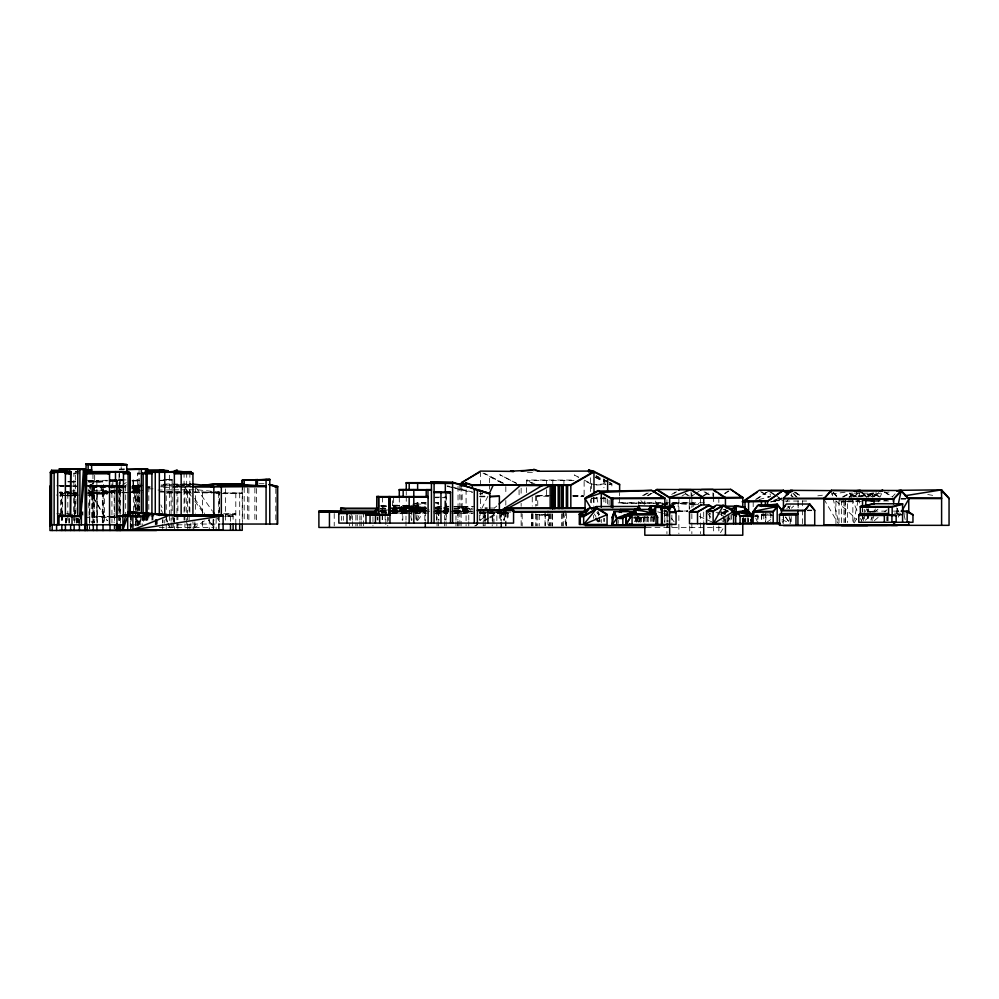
<?xml version="1.0" encoding="UTF-8"?>
<svg xmlns="http://www.w3.org/2000/svg" width="999" height="999" viewBox="0 0 999 999"><rect width="100%" height="100%" fill="white"/><g stroke="black" fill="none" stroke-linecap="round" stroke-linejoin="round"><path stroke-width="0.75" stroke-dasharray="5 3.75" d="M765.546 521.803L766.508 513.061M416.346 520.029L418.593 505.669L411.263 505.457M853.483 522.552L858.603 498.351M858.928 496.84L860.201 490.796L865.446 496.54M896.29 513.086L897.277 508.691M637.012 521.291L638.498 516.995M870.828 520.029L871.952 517.257M874.212 511.688L875.349 508.903M878.171 501.948L879.857 497.777M880.431 496.378L881.555 493.593M417.008 520.367L422.202 507.48L418.593 505.669L408.129 505.569M861.325 521.216L863.111 517.095M865.496 511.6L866.682 508.853M872.04 496.503L873.238 493.194L854.058 493.131M481.755 508.479L487.899 496.278M854.307 522.902L856.518 518.893M786.725 501.898L788.973 497.827M898.188 517.145L900.461 513.299M655.619 514.273L653.671 517.532L633.791 517.607M720.491 532.642L722.964 528.783M727.097 522.352L731.218 515.934M634.415 521.628L636.663 518.431L640.446 518.394M417.644 520.591L424.837 510.589M638.261 522.177L642.794 516.508M192.682 528.071L197.265 522.477M892.294 496.915L895.116 493.856M853.895 497.027L858.104 492.495M854.944 496.453L859.152 491.92M448.688 510.739L435.089 510.739L438.049 510.814L438.049 512.537L435.601 513.811M791.408 508.129L793.643 506.056M865.284 520.267L868.743 517.232M874.5 512.175L877.959 509.14M480.394 520.304L486.251 515.209M494.443 508.054L496.778 506.018M874.325 520.666L878.92 516.72M884.677 511.788L886.975 509.815M868.393 496.803L873.238 493.194L880.843 497.177M193.307 528.596L204.345 520.904M766.633 522.39L771.665 518.931M786.737 508.528L790.496 505.931M755.581 499.5L766.333 492.157M756.78 499.238L768.731 491.083L770.616 495.342M781.93 497.839L777.135 501.123L772.102 501.61M770.803 501.598L777.135 501.673L781.93 498.401M849.063 496.828L853.883 493.568M849.063 497.39L858.715 490.871M872.414 497.19L878.833 492.857M873.7 496.878L878.833 493.419M692.12 495.929L694.517 494.318M695.716 493.506L699.312 491.096M724.737 493.306L728.283 490.921M724.737 493.856L729.457 490.696M424.837 520.367L424.837 510.027L415.347 507.455L418.593 505.669L417.969 507.167L411.064 509.403M671.703 494.418L675.287 492.07M674.088 493.406L676.485 491.845M702.834 496.028L709.14 491.883M704.095 495.754L710.401 491.62M107.405 480.332L96.878 480.394L89.598 485.089L89.598 528.958M89.598 485.651L96.878 480.956L107.405 480.894M117.845 487.974L121.478 485.639M122.69 484.865L126.311 482.517M647.252 495.754L650.911 493.394M648.463 495.516L652.135 493.169M681.917 496.103L684.527 494.418M111.276 492.844L116.271 489.647M111.276 493.406L116.271 490.209M118.456 488.698L125.537 484.64M120.617 522.864L120.617 488.636L119.905 488.573L118.869 489.235L118.869 513.923M118.869 489.797L120.617 489.198M124.301 486.301L126.748 484.74M121.841 488.424L125.524 486.076M436.463 520.279L436.463 514.073L438.911 512.874L437.599 512.974L438.049 510.814L434.602 510.814M438.049 511.376L438.911 512.325M727.147 510.714L724.675 512.237L719.105 512.112M474.875 525.874L477.547 524.288M484.228 520.342L488.236 517.969M489.572 517.17L498.938 511.638M642.632 495.604L649.088 491.895M643.93 495.429L650.386 491.708M774.612 500.374L781.081 496.84M870.741 496.703L878.708 492.407M474.937 525.986L477.672 524.525M484.515 520.854L488.611 518.656M489.985 517.919L500.924 512.062M842.781 496.69L849.625 493.119L852.584 493.131M842.781 497.24L849.625 493.681L855.956 496.99M866.383 496.765L873.238 493.194M866.383 497.315L873.238 493.756L879.57 497.065M435.751 513.661L438.049 512.537M436.463 514.622L438.911 513.436M192.645 484.016L184.902 486.838L166.783 486.838M410.814 509.278L414.597 507.692M772.314 515.097L761.688 515.097L766.957 513.249M101.96 490.596L121.728 490.259L103.122 492.27L94.218 492.27L103.009 490.172L103.009 485.889L101.96 485.664L101.96 490.596L107.405 491.545M191.358 484.49L184.902 486.838L184.902 513.586M503.646 511.975L501.623 512.699L501.486 514.385L504.208 513.848L504.308 512.562L505.781 511.888L501.623 512.699L501.623 510.489M727.572 511.238L724.675 512.237L725.124 514.61L723.488 512.799M436.039 513.773L438.911 512.874M860.688 496.928L876.822 492.032M413.012 504.083L417.994 502.672L425.374 502.659M413.012 504.632L417.994 503.221L425.374 503.221M437.774 503.459L438.648 503.221L435.701 503.221M176.935 513.324L176.935 492.694L177.884 492.432L177.884 513.199M176.935 492.694L189.136 492.257L189.136 513.811M189.136 492.819L174.6 492.982M858.865 496.803L876.735 491.895M422.202 507.48L415.859 507.842L425.736 510.889L422.202 507.48L416.333 507.167L425.736 510.889L415.596 510.964M759.053 499.55L770.766 496.391M224.75 516.321L233.104 515.734L225.487 515.721M233.104 516.283L224.75 516.883M770.803 502.16L773.313 501.073L777.135 501.673M841.495 522.639L841.495 501.386L859.714 500.986M843.98 501.448L841.495 501.948L862.774 501.56M841.495 501.386L847.489 500.936L847.489 522.589M225.487 514.285L235.801 513.773L222.078 513.761M235.801 514.335L225.487 514.847M501.486 514.947L504.208 514.41L504.308 513.124L505.781 512.45L503.646 512.537M130.569 492.657L142.545 490.434M409.915 508.079L412.2 507.667M163.774 487.4L191.533 487M763.323 514.685L771.902 513.349M378.409 506.068L386.8 505.244M381.118 506.218L386.8 505.806M394.717 506.006L400.149 505.207L400.149 511.563L394.717 511.575L394.717 506.006L391.758 506.018M102.335 522.752L102.335 491.97L110.215 491.108M131.806 491.396L140.072 491.046M131.806 491.945L135.489 491.458M817.819 495.816L822.364 495.217M831.443 494.018L846.578 492.032M849.612 497.09L889.085 492.057M173.714 486.338L179.545 485.626M180.994 485.452L191.196 484.19L180.931 485.189M584.128 480.119L593.431 484.59L605.819 483.891M596.203 485.039L605.819 484.453M609.053 484.153L611.863 483.816L611.863 488.836M609.053 484.715L611.863 484.365L609.24 482.967M426.111 507.792L392.582 507.942M398.114 508.329L391.321 508.404M441.658 508.366L436.176 508.528M133.004 485.876L140.522 485.064M411.276 510.002L426.223 508.404M435.202 507.442L439.685 506.968M71.516 492.257L59.59 492.282L68.581 491.358M70.08 491.208L76.074 490.596M111.638 490.971L117.37 490.409M176.536 485.626L179.47 485.327M89.785 492.644L116.396 492.207M137.562 515.671L135.152 515.834L135.152 486.85L133.167 486.85L133.167 479.782L139.198 480.107M135.614 515.996L140.16 515.684L140.16 524.8M132.58 516.758L140.16 516.233L137.562 516.233M147.165 486.838L150.2 486.65M160.814 485.989L191.134 484.115L163.699 483.991M160.002 480.332L172.14 479.907L166.396 480.207M133.092 516.508L144.63 515.721M151.498 515.746L136.114 516.483L136.114 524.8M134.428 516.982L152.947 516.221M142.532 485.526L138.923 485.739L138.923 510.689M99.263 485.889L86.226 485.839L111.963 486.163M163.524 479.795L172.14 479.345L172.14 521.403M160.652 480.507L164.96 480.282M216.533 492.332L219.53 492.182L219.53 493.106L216.333 492.769M213.536 493.031L219.53 492.744L166.346 492.07M107.168 492.057L90.41 489.935L90.41 485.352L107.368 485.302M101.96 485.664L107.405 485.414M90.41 485.914L107.368 485.851L88.486 486.65M88.486 486.101L103.009 485.889M135.439 510.664L135.489 486.088L142.545 485.776M139.723 486.451L135.489 486.638L140.072 486.675M139.648 486.913L131.756 486.825L134.728 486.713L134.728 510.626M131.693 487.4L139.897 487.475M134.728 488.661L131.756 488.786L138.411 488.623L138.411 510.614M135.439 488.748L138.411 488.623M135.439 489.298L138.411 489.173L134.728 489.223M131.756 486.825L134.728 486.713M107.368 485.939L88.074 486.151M161.126 485.002L171.628 484.677M173.139 484.627L179.133 484.44M180.644 484.39L191.146 484.065M118.806 490.259L122.415 490.147M446.029 509.915L446.029 497.14L444.892 497.177L444.892 513.011M444.892 497.727L446.029 497.689L435.252 497.702M442.507 511.251L436.438 511.238L439.473 511.063M433.404 511.8L439.473 511.613M675.336 511.126L687.749 510.976M677.709 511.613L687.749 511.525M166.009 479.508L172.14 479.345M166.396 489.985L172.153 489.847M672.09 503.508L698.613 503.883M505.881 525.911L505.881 512.062L496.865 512.25L496.865 525.936M133.004 486.813L140.522 486.675M133.004 487.375L140.522 487.225M60.39 513.861L60.39 493.618L63.499 493.556M72.84 493.394L75.949 493.331L75.949 513.723M75.874 493.793L72.89 493.843L75.949 493.893M60.39 494.18L63.499 494.118M171.816 492.47L166.234 492.557L166.234 513.261M166.234 493.119L171.816 493.031M59.59 492.282L61.638 492.257L61.638 513.811M61.638 492.807L59.59 492.844L71.516 492.819M409.727 505.482L402.822 505.394L402.822 520.079M526.535 492.619L526.535 480.019L574 480.069M125.724 487.05L109.965 486.913L114.473 486.988M133.054 490.309L142.395 490.197M426.348 502.809L417.132 502.909L417.132 512.962L388.399 512.962L411.75 512.949M435.576 502.697L438.648 502.659L438.648 507.08L435.701 507.08M755.232 516.083L758.054 516.058L758.054 522.09M755.232 516.633L758.054 516.608L755.019 514.71M142.145 484.153L138.312 484.178L138.312 486.9M148.814 488.848L152.997 488.811M160.352 491.558L164.847 491.52M166.346 491.508L219.53 492.182L197.502 489.785L181.106 489.822M160.352 492.107L164.847 492.082M380.382 509.865L385.127 509.827L385.127 513.286M380.382 510.427L385.127 510.389M96.878 487.325L94.143 487.337L122.877 487.412M79.408 495.067L74.151 495.104L74.151 513.848M74.151 495.666L76.773 495.641M724.387 509.502L728.308 510.951M479.745 520.379L479.745 513.024L508.154 513.011L508.154 520.379M723.089 509.315L728.308 511.513M135.365 516.833L137.125 516.82M144.206 516.745L133.092 517.057M717.382 513.786L721.166 514.31M574 480.619L526.535 480.581L532.255 483.304L526.535 480.019M111.913 486.825L117.308 486.825M402.247 512.937L401.623 510.152L414.647 510.177M485.576 520.354L485.676 512.949L484.353 512.949L484.303 520.379M485.676 513.498L479.77 513.523M119.38 469.642L124.863 469.055M120.891 486.451L88.461 486.451M191.533 486.438L187.063 486.451L191.246 493.331M88.486 490.984L94.268 491.683L89.785 492.082L89.785 522.777M114.91 491.645L104.483 491.683L104.483 522.689M67.857 493.431L76.636 493.444L67.757 493.369L76.611 493.494L72.665 493.518M392.732 505.232L400.149 505.207M667.657 504.233L655.968 504.27L668.031 504.295M669.193 504.233L675.336 504.77M392.732 505.781L400.149 505.756L388.786 506.593M381.381 506.056L390.272 506.031M381.381 506.618L387.312 506.593M411.326 508.079L414.16 508.066M489.335 508.054L496.79 508.029M661.363 511.013L666.008 510.988M56.831 513.798L76.024 513.836M59.366 514.348L66.384 514.323M67.882 514.323L73.876 514.298L73.876 473.214L79.346 473.264M633.791 517.045L653.995 517.02L653.995 521.753M173.651 489.847L179.608 489.822M73.014 492.257L75.999 492.257M73.014 492.819L75.999 492.807M479.92 496.278L487.574 496.253M479.92 496.828L487.574 496.815M592.782 497.952L598.913 497.939M600.449 497.927L605.044 497.927M591.246 498.513L598.913 498.489M600.449 498.489L606.568 498.476M784.827 501.073L806.668 501.023M874.862 500.986L894.33 500.936M415.596 506.993L425.736 506.98L425.736 512.974L424.837 512.974M409.54 507.567L411.65 507.554M415.596 507.554L425.736 507.542M381.218 510.764L387.412 510.764M391.321 510.764L398.114 510.764L398.114 507.767M409.39 510.751L405.994 510.751L405.994 520.117M434.877 510.764L446.103 510.764L446.103 520.117M468.768 520.104L468.768 510.739L454.158 510.751L462.137 511.301L462.137 488.723M381.218 511.326L387.412 511.313M378.409 511.575L383.841 511.563L383.841 505.257M438.449 511.326L448.701 511.488M454.158 511.313L457.829 511.313M461.126 511.301L468.768 511.301M473.126 511.538L467.882 511.55L467.882 508.304L470.142 508.666L470.142 511.55M483.204 525.911L483.204 512.087L506.618 511.988M479.557 512.087L512.175 512.112M723.776 511.738L728.446 511.738M408.291 512.937L401.024 512.949L401.024 506.63L409.802 506.63M715.983 512.312L720.654 512.3M722.215 512.3L726.885 512.3M479.77 512.962L485.576 512.949M664.847 515.109L667.956 515.097M664.847 515.671L667.956 515.659M118.631 479.695L125.849 479.682M118.631 480.257L125.849 480.244M67.932 481.381L76.536 481.381M89.086 481.418L103.434 481.418L103.434 486.088L98.988 485.901L108.679 485.889M67.932 481.93L76.536 481.93M89.086 481.98L103.434 481.98L88.324 481.955M66.034 486.063L69.193 486.051L65.06 485.864M107.517 485.926L88.461 485.889L114.598 485.889M116.146 485.889L120.817 485.889M87 485.889L125.936 486.151M132.155 486.138L136.813 486.138L136.813 525.936M109.915 485.889L100.562 485.889L122.377 485.876L119.256 485.876M117.707 485.876L111.476 485.889L117.395 485.964M67.095 486.613L69.193 486.613L64.798 486.55M88.024 486.75L125.936 486.713M132.155 486.7L136.813 486.7L132.642 486.638M142.145 486.9L132.38 486.9M160.752 486.838L165.285 486.838M133.429 487.412L140.509 487.425M147.165 487.4L150.187 487.4M85.639 492.257L108.491 492.295M119.193 492.22L123.814 492.22M133.042 492.22L142.27 492.22M107.08 492.844L88.524 492.832M216.146 492.607L219.38 492.744L219.38 512.787M223.601 492.907L242.257 493.056L223.751 493.056M122.265 492.769L126.885 492.782M133.042 492.782L139.198 492.782M219.38 493.306L216.146 493.169M222.078 493.469L242.257 493.618L223.751 493.618M71.354 494.08L76.611 494.08M479.807 496.278L488.274 496.278M435.252 497.152L446.029 497.14M435.701 502.659L438.648 502.659L437.774 502.909L437.774 512.986L433.628 512.986M704.495 502.772L617.569 502.822L662.936 503.359M672.04 503.346L698.313 503.334M667.707 503.658L659.365 504.22M415.959 504.083L426.261 504.083M402.822 505.394L407.167 505.394M406.968 513.873L402.822 505.956L407.167 505.956M446.029 506.306L444.892 506.306L448.938 506.331M464.947 506.456L465.01 509.902M411.276 506.63L417.132 506.63L424.837 510.027M441.446 506.643L437.774 506.643L438.648 507.08M463.111 507.005L453.871 506.93M406.88 507.192L401.024 507.192L407.08 510.264M408.341 507.192L417.132 507.192M425.374 507.08L417.994 507.08L417.994 502.672M391.321 507.854L406.88 507.854M416.208 507.867L425.549 507.867M392.882 508.404L406.88 508.416M416.208 508.416L425.549 508.429M390.085 510.002L381.693 509.965L381.793 513.386M391.62 510.002L429.245 509.965M435.252 509.915L448.938 509.902M453.821 509.952L472.452 509.89M807.367 510.127L811.775 510.127M416.009 510.327L425.262 510.327M436.063 510.339L442.232 510.339M443.768 510.339L448.401 510.339M807.367 510.689L811.775 510.689M380.169 510.801L387.887 510.789M389.273 510.751L426.486 510.789M453.933 510.739L468.768 510.739M410.726 510.801L425.649 510.814M442.619 510.814L448.126 510.814M667.407 510.889L664.323 510.889L667.132 510.901M677.996 510.901L687.849 510.876M436.488 511.238L448.539 511.013M454.97 511.213L471.928 511.201M871.041 513.024L867.819 511.138L886.038 511.126M893.518 511.126L902.584 511.126M380.169 511.351L390.971 511.351M392.307 511.313L429.57 511.338M435.089 511.301L448.688 511.301L440.809 511.426M453.933 511.301L471.291 511.288M677.996 511.451L687.3 511.451M380.756 511.563L426.585 511.538M435.552 511.55L448.539 511.575M451.486 511.575L471.828 511.588L454.757 511.463M436.488 511.788L448.813 511.775M454.97 511.775L471.928 511.763M489.735 512.05L492.794 512.05L492.794 525.911M381.543 512.075L385.826 512.075M392.407 512.075L409.503 512.075M411.051 512.075L426.585 512.075M435.901 512.075L442.12 512.075M443.668 512.075L448.339 512.075M454.545 512.062L471.64 512.062M479.408 512.062L484.065 512.062L484.065 525.911M505.881 512.062L492.232 512.062L492.232 525.911M415.272 512.937L428.721 513.024M435.452 512.974L447.702 512.962M451.436 513.011L474.887 512.974M489.522 513.511L500.337 513.561M391.383 513.486L402.247 513.498M415.272 513.498L426.086 513.498M435.452 513.536L447.702 513.511M453.883 513.523L472.415 513.523M479.745 513.586L508.154 513.573L499.225 513.548M897.414 514.535L905.194 514.535M129.146 515.234L133.816 515.234M130.132 515.459L137.862 515.447M132.392 515.734L137.063 515.734M897.414 515.097L905.194 515.097M129.146 515.796L133.816 515.796M135.377 515.784L154.046 515.771M761.688 515.646L772.314 515.646M192.757 524.038L222.565 524.038M131.743 524.8L130.257 524.8L130.257 513.973M132.555 524.8L139.198 524.8M177.073 524.8L192.932 524.8L192.932 521.703M129.858 525.936L134.028 525.936M159.241 527.447L213.848 527.447L213.848 519.655M646.216 527.447L721.428 527.447M137.462 510.864L137.462 473.176L140.472 473.251M140.16 473.738L137.462 473.726L139.061 473.801M72.552 481.393L75.599 481.393M88.324 481.393L103.434 481.418M72.552 481.955L75.599 481.955M176.798 486.338L190.697 486.351M176.798 486.9L190.697 486.913M118.794 486.825L124.738 486.838M122.877 486.85L94.143 486.788L94.143 522.802M157.954 490.047L162.275 490.047M133.054 490.159L139.286 490.172M133.054 490.709L139.286 490.721M64.535 492.257L76.149 492.27M175.699 492.432L177.884 492.432M64.535 492.819L76.149 492.832M70.13 493.431L76.249 493.444M537.749 505.606L537.749 495.679L548.613 495.704M573.226 495.754L583.853 495.766M548.613 496.266L536.201 496.228M573.001 496.303L583.728 496.316L573.301 496.316M902.01 498.526L905.057 498.526M773.963 500.124L781.48 500.137M773.963 500.686L781.48 500.699M672.09 502.959L698.176 504.295M695.192 504.857L678.184 503.671M435.439 507.804L441.658 507.817L435.664 508.154M426.298 508.141L395.104 508.116L395.104 510.764M380.756 508.216L387.799 508.254M389.36 508.254L426.585 508.279M435.439 508.366L448.301 508.291M454.021 508.291L471.578 508.304M380.194 508.591L386.401 508.603M392.595 508.603L409.665 508.616M411.213 508.616L425.174 508.628M436.026 508.641L442.232 508.641M443.781 508.641L448.439 508.653M454.632 508.653L470.142 508.666M380.756 508.778L390.909 508.803M392.457 508.803L426.585 508.828M435.552 508.828L448.301 508.841M454.021 508.841L473.126 508.866M392.869 509.815L406.905 509.827M416.246 509.827L425.599 509.84M392.869 510.377L406.905 510.377M416.246 510.389L425.599 510.389M407.167 510.452L401.623 510.152M411.75 510.726L401.623 510.714L402.822 511.001M444.018 511.251L448.576 511.251M454.645 511.251L471.328 511.276M664.323 511.451L667.132 511.451L667.132 521.628M380.469 511.313L386.65 511.326M392.832 511.326L406.755 511.351M416.034 511.363L425.299 511.376L425.299 521.241M380.182 511.538L386.413 511.538M392.644 511.55L406.668 511.563M416.009 511.575L425.349 511.588M380.469 511.863L386.65 511.875M392.832 511.888L406.755 511.913M416.034 511.925L425.299 511.938M442.669 512.999L448.489 512.999M391.521 513.523L411.8 513.536M85.365 517.445L89.598 517.457M115.11 517.432L92.432 517.12M527.422 472.29L532.455 472.302L533.866 473.151L533.866 469.83M73.876 513.736L75.337 513.773L75.337 471.665L79.346 471.678M75.337 472.215L79.346 472.227M259.003 483.716L264.985 483.728M132.068 486.85L139.385 486.875M133.167 486.85L140.509 486.863M113.436 487.037L94.143 486.788L107.979 486.988M479.807 493.394L482.629 493.406M479.807 493.956L482.629 493.968M537.749 495.679L551.236 495.716M572.552 495.804L582.679 495.829M901.011 498.626L905.668 498.638M901.011 499.175L905.668 499.188M835.926 523.801L835.926 500.811L859.527 500.886L859.527 503.933M875.361 501.011L887.174 500.487M436.151 511.413L439.26 511.413M436.151 511.963L439.26 511.975M440.809 511.975L448.551 512M454.757 512.012L471.815 512.062M499.225 512.999L508.154 513.011M635.102 517.819L643.893 517.844L643.893 522.252M126.748 516.858L131.056 516.87M635.102 518.369L643.893 518.406M132.068 480.357L139.385 480.382M132.068 480.906L139.385 480.944M72.103 486.063L76.461 486.088L67.932 485.901M132.517 487.062L139.685 487.1L139.685 510.614M132.517 487.624L139.685 487.649M217.557 491.97L219.118 491.983L219.118 513.686M89.123 493.556L107.043 493.631M662.849 503.034L621.453 503.371M672.052 503.084L693.094 503.459M548.451 514.747L535.801 514.61L548.451 514.747L548.451 525.936M545.017 515.284L548.451 515.297L539.235 515.184M119.38 469.08L125.375 469.118M79.196 473.801L73.876 473.763L75.337 473.788M130.057 515.496L137.662 515.534M59.453 485.814L63.674 485.839L59.453 486.376M135.489 486.088L140.072 486.126M85.415 493.456L106.955 493.618M60.19 493.356L66.284 493.481M88.536 494.068L107.23 494.168M60.19 493.906L62.562 493.931M67.757 495.454L67.757 493.369M453.871 506.381L473.888 506.518M446.029 506.868L448.938 506.893M454.757 506.93L472.452 507.067M444.892 506.868L447.889 506.893M454.62 511.063L471.328 511.201M118.893 485.976L126.349 486.038M132.33 486.101L136.813 486.138L132.48 486.063M103.034 493.568L110.027 493.643M68.019 495.092L70.642 495.117M71.354 495.442L76.611 495.479L72.14 495.217M65.397 495.629L69.331 495.666M86.114 480.307L94.668 480.457L94.668 473.464M89.198 480.394L94.668 480.457M88.849 480.894L92.957 480.931M415.896 510.414L426.548 510.539M435.676 510.639L447.839 510.789M132.642 486.076L136.813 486.138M60.39 485.926L63.324 485.976M64.798 485.989L76.261 486.201L72.028 486.113M60.39 486.488L63.324 486.525M66.034 486.613L76.261 486.763M426.261 510.589L411.288 510.377L426.148 510.614M435.252 510.726L439.747 510.789M483.204 512.087L493.956 512.237L493.956 525.936M73.876 473.214L75.337 473.239M416.034 510.464L425.312 510.639M56.781 485.814L62.987 485.939M64.535 485.964L69.193 486.051M212.15 492.445L202.397 492.245L202.397 513.811M202.397 492.807L212.15 493.007M454.582 511.138L462.137 511.301M60.39 493.618L63.112 493.681M416.009 510.526L425.262 510.776M66.284 495.516L56.581 495.067M132.043 491.608L139.385 491.87M132.043 492.17L139.385 492.432M130.257 515.846L131.743 515.909M130.257 516.396L131.743 516.458M124.863 492.407L129.146 492.594M137.462 473.176L139.061 473.239M216.383 492.619L222.078 492.907M118.257 492.107L120.592 492.22M118.257 492.669L120.592 492.782M87.25 495.054L93.307 495.354L90.784 495.354L90.784 493.531L96.915 493.531L97.078 523.089M88.761 495.679L93.307 495.904M121.866 479.757L126.099 479.982M139.198 480.656L133.167 480.344L133.429 481.056M118.794 480.007L121.766 480.157M118.794 480.569L124.738 480.869M382.405 510.564L381.693 510.514M66.321 495.379L61.838 495.117L61.901 514.335M59.578 495.804L62.562 495.979M439.685 510.939L437.062 510.776L437.062 520.129M437.062 511.326L439.685 511.488M70.642 495.679L76.611 496.041M66.883 495.716L71.354 495.991M111.963 517.145L116.608 517.445M448.701 510.939L444.642 510.764L444.642 520.117M402.822 505.956L405.144 506.106L409.915 508.641M452.06 510.751L455.956 511.026L455.956 520.242M452.06 511.313L459.84 511.85M434.877 507.879L438.786 508.154L438.786 510.751M111.676 491.995L114.573 492.207L114.573 522.802M108.766 492.345L114.573 492.769M873.613 512.112L867.819 511.138L878.72 511.95M894.28 513.124L905.181 513.948M693.094 504.008L698.613 504.433M118.631 480.157L125.849 480.731M128.434 514.597L131.181 514.822M415.859 505.956L422.202 508.041L425.736 511.451M867.819 511.138L873.601 511.913M407.942 505.956L412.137 506.568M75.337 471.665L77.547 471.99M632.167 517.732L636.663 518.431M458.079 511.026L459.84 511.301M416.333 507.167L418.431 507.504M675.336 504.208L671.865 503.658L674.175 504.582M467.882 508.866L470.142 509.228M637.974 516.895L643.893 517.844M927.759 494.542L935.364 495.791M163.524 484.503L172.14 486.063M103.172 491.895L108.491 492.844M408.054 506.093L412.425 506.905M407.867 506.181L411.975 507.142M447.14 485.839L450.124 486.55M451.61 486.913L472.44 491.945M447.14 486.388L453.096 487.824M454.582 488.186L472.44 492.507M415.609 508.416L425.736 510.889M755.394 515.322L758.054 516.058L756.031 514.785M657.717 511.863L662.137 513.074M663.611 513.486L668.044 514.697M102.335 491.97L103.122 492.27L103.034 522.927M699.3 516.471L711.912 521.878M782.055 519.567L790.271 523.476L790.271 516.945M591.396 484.14L584.128 480.669L584.128 495.829M503.384 483.354L484.278 473.239M595.529 477.51L604.994 482.167M516.533 483.379L499.762 474.712L516.321 483.216M595.529 476.81L604.994 481.481M595.529 477.36L604.994 482.03M532.255 482.742L535.851 484.552M443.881 507.255L448.726 509.727M443.881 507.817L448.726 510.277M437.599 511.088L438.911 511.763L438.911 520.342M401.024 506.63L407.08 509.715M596.128 475.774L598.751 477.11M603.995 479.795L607.929 481.805M609.24 482.467L611.863 483.816L609.24 482.405M503.084 483.129L489.398 476.111L489.398 482.692M501.71 482.992L482.992 473.089M850.836 496.428L849.625 493.119L857.229 497.102M407.53 506.818L405.144 505.544L407.355 511.775M603.995 479.582L607.929 481.693M596.128 475.924L607.929 482.255M578.384 477.16L574.313 474.975L578.546 477.26M721.64 512.287L724.175 513.761M721.64 512.837L724.175 514.31M706.543 511.476L711.65 514.547M721.865 520.691L724.425 522.227M596.74 512.637L599.25 514.697L596.74 513.199M685.189 493.281L689.347 495.991M685.189 493.843L687.549 495.379M705.356 492.07L710.401 495.417M704.095 491.795L710.401 495.979M790.721 495.217L793.156 496.878M761.8 491.883L769.093 496.828M760.576 491.62L769.093 497.39M795.192 492.157L800.099 495.529M793.968 491.87L800.099 496.078M771.153 492.195L774.787 494.692M775.998 495.529L782.055 499.687M769.942 491.92L773.576 494.418M778.421 497.752L783.266 501.086M885.126 491.945L892.444 497.002M883.903 491.658L891.233 496.715M861.15 491.995L868.481 497.052M859.939 491.72L867.257 496.778M795.266 492.282L800.336 495.916M849.625 493.119L854.582 496.728M769.48 513.586L771.99 515.422M835.926 500.811L856.655 519.205M640.846 500.574L645.017 504.92M833.328 492.332L838.049 497.427M833.328 492.894L837.1 496.965M862.299 492.532L866.495 497.14M793.955 493.806L797.102 497.252M792.906 493.219L796.053 496.665M707.579 513.474L711.375 518.006M787.949 506.056L789.585 508.091M787.949 506.618L789.585 508.641M785.626 517.295L790.271 523.476M671.378 518.156L674.175 521.903M184.902 487.4L191.234 496.153M194.855 501.161L203.896 513.686M208.429 519.942L213.848 527.447L208.828 519.867M596.128 518.344L598.713 521.965M196.453 488.149L212.45 511.226M216.883 517.632L221.328 524.038M785.514 516.858L789.597 522.914M194.593 498.389L204.645 513.548M595.079 517.882L597.577 521.828M88.649 490.359L107.218 520.666M594.355 513.986L595.904 516.558M596.665 517.844L598.975 521.715M88.561 489.085L107.318 520.666M823.9 499.05L838.236 523.551M723.751 512.237L725.124 514.61M721.053 513.411L722.539 516.008M723.276 517.295L726.236 522.477M896.615 507.892L900.374 514.597M161.114 509.852L162.45 512.574M165.772 519.393L167.108 522.127M167.77 523.488L169.768 527.584M782.005 520.829L783.266 523.663L783.179 516.508M851.448 497.814L858.104 512.949M860.526 518.456L861.737 521.203M755.744 518.094L757.479 522.115M160.926 504.87L162.063 507.692M166.009 517.582L167.707 521.828M168.269 523.239L170.529 528.896M655.519 501.061L656.618 503.946M133.167 479.782L133.429 511.351M598.364 511.738L599.25 514.148M597.639 511.388L598.738 515.646M599.1 517.07L600.199 521.316M596.603 497.24L598.426 504.795M789.123 516.433L790.871 523.851M831.443 490.859L832.754 496.765M833.079 498.239L838.661 523.364M904.095 514.672L905.394 520.766M791.445 493.931L792.082 496.953M566.058 525.924L563.174 510.651L563.174 525.924M410.864 515.871L411.426 520.204M565.022 510.639L566.233 525.924M88.636 502.897L89.46 522.689M89.523 524.213L89.71 528.783L89.785 524.275M114.897 493.693L114.835 490.072M897.327 508.641L897.327 513.261M888.099 516.533L888.099 520.841M887.174 516.221L887.174 520.779M886.987 516.833L886.987 520.916M873.363 513.299L873.363 520.991M872.115 516.908L872.115 520.929M868.568 508.753L868.568 512.225M868.568 513.349L868.568 521.141M867.819 508.891L867.819 511.863M867.819 513.349L867.819 520.791M867.544 509.24L867.544 512.212M867.544 513.698L867.544 521.116M864.535 509.403L864.535 512.35M864.535 513.823L864.535 521.178M863.561 517.719L863.561 520.766M862.774 509.065L862.774 512.075M862.774 513.573L862.774 521.091M862.537 506.493L862.562 512.362M862.537 513.474L862.562 521.191M852.846 498.713L852.846 522.589M845.441 499.837L845.441 522.564M845.079 501.423L845.079 522.652M843.98 500.886L843.98 522.577M838.985 500.524L838.985 523.326M802.547 500.811L802.547 508.429M802.547 509.952L802.547 523.663M798.151 503.396L798.151 507.829M798.039 500.736L798.039 508.241M791.22 516.545L791.22 523.863M783.441 516.67L783.441 522.602M770.803 512.912L770.803 522.127M765.384 512.587L765.384 521.728M763.773 513.911L763.773 521.703M762.999 512.087L762.999 514.81M761.688 514.335L761.688 522.177M761.425 514.123L761.425 521.74M757.804 514.722L757.804 522.015M753.196 501.685L753.196 507.554M748.563 518.881L748.563 521.803M748.189 517.757L748.189 522.152M747.227 517.732L747.227 522.315M745.354 518.081L745.354 522.115M744.992 518.693L744.992 521.74M744.53 518.593L744.53 521.703M743.593 518.593L743.593 521.703M743.318 516.845L743.318 522.14M742.781 518.131L742.781 521.228M742.357 518.693L742.357 521.74M731.605 514.335L731.605 522.427M730.007 515.084L730.007 522.065M728.308 514.41L728.308 522.24M727.971 516.52L727.971 522.252M726.985 517.644L726.985 522.24M725.436 508.928L725.436 513.573M725.124 519.305L725.124 522.077M725.012 516.545L725.012 522.252M723.488 515.846L723.488 521.94M721.428 511.463L721.428 515.821M718.843 499.375L718.843 502.497M718.843 525.861L718.843 533.653M713.648 493.281L713.648 496.141M713.648 496.603L713.648 504.333M713.648 525.936L713.648 533.666M712.924 492.807L712.924 496.266M709.765 513.711L709.765 522.065M703.708 512.075L703.708 521.328M700.511 498.101L700.511 503.084M700.511 513.573L700.511 521.441M700.511 522.852L700.511 533.691M693.094 506.768L693.094 502.772L678.184 503.109L678.184 510.876M691.857 493.469L691.857 496.241M691.857 496.828L691.857 507.579M691.857 513.723L691.857 521.403M691.857 522.877L691.857 533.678M691.083 491.583L691.083 496.341M689.722 498.089L689.722 508.916M689.722 525.936L689.722 533.666M689.223 504.295L689.223 509.365M678.87 498.064L678.87 533.666M671.865 515.059L671.865 521.253M671.865 522.802L671.865 527.447M668.031 511.7L668.031 521.728M668.031 522.927L668.031 527.447M667.132 523.089L667.132 527.447M666.932 499.662L666.932 504.295M666.932 512.025L666.932 521.303M666.932 522.852L666.932 533.666M664.834 509.053L664.834 522.577M664.56 512.1L664.56 521.89M654.233 516.795L654.195 521.428M653.671 516.97L653.671 521.728M652.834 517.032L652.834 521.453M651.723 516.333L651.723 521.703M650.312 516.908L650.312 521.428M648.251 516.92L648.251 522.689M647.414 516.57L647.414 522.065M646.091 517.257L646.091 521.89M644.805 500.986L644.805 504.108M644.805 516.545L644.805 521.216M643.356 517.432L643.356 521.728M641.408 517.282L641.408 521.89M640.446 522.252L640.446 517.844L636.663 517.869L636.663 522.265M639.572 517.357L639.572 521.965M638.761 501.411L638.761 504.433M638.761 516.52L638.761 522.552M637.612 516.446L637.612 521.74M635.988 517.445L635.988 521.74M635.539 516.945L635.539 521.266M619.63 492.582L619.63 495.679M619.63 497.227L619.63 504.97M618.219 520.342L618.219 523.439M609.053 500.274L609.053 505.144M607.629 499.001L607.629 505.094M605.819 497.814L605.819 505.232M604.17 518.294L604.17 521.728M603.92 478.596L603.92 487.749M603.92 496.915L603.92 504.545M603.92 518.294L603.92 521.341M601.286 519.368L601.286 522.589M599.25 517.494L599.25 521.678M593.98 497.652L593.98 505.194M593.431 497.24L593.431 506.306M593.431 515.359L593.431 518.381M591.396 483.578L591.396 491.87M591.396 497.889L591.396 504.245M590.372 477.784L590.372 493.306M590.372 499.512L590.372 502.609M566.346 513.449L566.346 525.949M563.923 480.082L563.923 483.666M562.799 513.723L562.799 525.924M561.45 513.798L561.45 525.936M552.784 480.219L552.784 483.766M552.447 514.672L552.447 526.036M552.272 513.761L552.272 525.936M551.086 513.773L551.086 525.936M550.174 513.773L550.174 525.936M549.575 513.861L549.575 525.936M547.989 510.764L547.989 525.936M546.59 480.257L546.59 483.791M546.59 489.747L546.59 495.691M545.217 513.848L545.217 525.936M545.017 511.838L545.017 526.036M539.235 514.622L539.235 525.924M537.749 514.972L537.749 525.886M536.201 495.679L536.201 505.594M536.201 514.96L536.201 525.886M535.851 495.691L535.851 506.281M535.851 513.836L535.851 525.936M533.041 513.773L533.041 525.936M532.255 497.002L532.255 506.143M532.255 513.748L532.255 525.961M531.943 513.786L531.943 525.936M531.58 513.823L531.58 525.936M522.177 513.936L522.177 525.949M521.141 488.199L521.141 495.929M521.141 503.296L521.141 506.318M521.141 511.85L521.141 525.936M519.08 489.797L519.08 497.465M507.33 513.024L507.33 520.379M505.819 486.638L505.819 494.33M505.819 500.487L505.819 505.094M505.831 511.725L505.831 520.304M505.831 521.728L505.831 526.023M504.308 520.254L504.308 512.562L501.623 512.699L504.208 513.848L504.208 520.204M503.646 510.489L503.646 520.304M501.486 510.477L501.486 520.379M501.261 512.137L501.261 521.328M500.749 511.825L500.749 520.279M500.337 520.379L500.337 513.011L499.363 512.937L499.225 520.367M489.398 484.19L489.398 490.209M485.127 512.05L485.127 525.911M480.432 471.653L480.432 488.424M480.432 489.947L480.432 508.229M480.107 510.439L480.107 520.292M468.768 521.578L468.768 525.986M466.083 489.473L466.083 525.936M461.126 486.288L461.126 525.986M459.84 485.564L459.84 527.447M458.017 486.263L458.079 526.011M457.829 510.751L457.829 520.117M457.829 521.578L457.829 525.986M455.956 521.678L455.956 526.011M446.341 494.168L446.341 520.054M446.103 521.59L446.103 525.986M445.329 492.632L445.329 520.054M444.642 521.59L444.642 525.986M438.449 510.776L438.449 520.129M438.449 521.59L438.449 525.986M437.062 521.59L437.062 525.986M415.859 505.394L415.859 520.079M411.8 510.114L411.8 520.367M406.256 491.758L406.256 495.142M406.256 496.316L406.256 509.989M405.994 521.578L405.994 525.986M402.247 510.302L402.247 520.354M399.288 497.102L399.288 509.989M393.643 497.739L393.643 509.952L392.507 509.865L392.507 497.777M388.199 517.445L388.199 520.379M387.749 516.683L387.749 525.986M385.826 510.764L385.826 525.986M385.127 514.622L385.127 520.279M382.405 497.115L382.405 520.317M382.043 509.989L382.167 513.336M382.167 514.735L382.167 520.317M377.947 516.982L377.947 520.042M377.222 516.958L377.222 520.029M372.964 516.683L372.964 525.986M363.424 512.075L363.424 525.986M361.213 515.746L361.213 520.129M361.213 521.59L361.213 525.986M359.877 515.746L359.877 520.129M359.877 521.603L359.877 525.986M357.255 515.147L357.255 525.986M355.881 515.147L355.881 525.986M352.372 515.746L352.372 520.142M352.372 521.603L352.372 525.986M351.186 513.461L351.186 520.342M350.599 516.233L350.599 520.354M349.5 515.147L349.5 525.911M343.319 516.233L343.319 520.354M341.396 516.233L341.396 520.354M334.228 513.486L334.228 525.899M275.811 488.511L275.811 522.489M256.443 488.474L256.443 522.489M254.882 487.987L254.882 522.539M248.863 488.374L248.863 522.489M247.615 487.837L247.615 522.527M244.193 487.587L244.193 522.514M242.395 484.852L242.395 522.527M242.183 487.899L242.257 522.664M239.698 492.907L239.698 522.627M235.801 492.907L235.801 522.627M233.104 514.298L233.104 522.589M230.507 516.333L230.507 521.366M225.549 488.898L225.549 522.514M219.118 515.022L219.118 528.796M218.744 492.744L218.744 513.349M218.744 514.885L218.744 528.771M216.134 518.356L216.134 528.808M213.536 519.43L213.536 530.307M213.262 519.043L213.262 528.896M213.162 519.955L213.162 528.409M209.266 518.906L209.266 528.883M202.397 521.303L202.397 528.808M195.567 486.875L195.567 513.199M194.855 521.765L194.855 528.883M190.846 523.239L190.846 528.896M189.86 472.352L189.86 513.998M189.136 515.309L189.136 528.808M187.525 492.707L187.525 513.324M187.525 514.872L187.525 528.758M186.701 472.39L186.701 512.462M186.701 518.631L186.701 524.8M184.902 515.122L184.902 527.447M184.066 472.34L184.066 513.998M184.066 515.534L184.066 520.167M177.884 514.76L177.884 528.758M176.935 514.872L176.935 521.041M176.935 522.589L176.935 528.758M174.6 517.869L174.6 528.758M174.363 518.606L174.363 521.703M173.714 518.094L173.714 521.216M173.714 522.777L173.714 527.447M173.252 517.132L173.252 521.728M172.14 522.852L172.14 527.447M171.091 491.983L171.091 521.241M171.091 522.752L171.091 528.796M169.355 475.199L169.355 513.948M169.355 515.496L169.355 521.703M166.234 514.81L166.234 522.564M166.234 524.113L166.234 528.758M164.773 520.154L164.773 523.251M162.937 519.817L162.937 522.877M162.7 519.605L162.7 522.727M162.7 524.188L162.7 528.796M157.105 519.655L157.105 524.325M156.781 519.43L156.781 524.088M156.618 519.717L156.568 524.388M155.694 519.592L155.694 524.225M155.257 519.655L155.27 524.8M152.997 515.134L152.947 520.142M152.472 515.034L152.472 519.617M151.923 515.521L151.923 520.167M148.814 486.913L148.814 521.378M147.79 515.184L147.79 521.316M147.165 515.122L147.19 521.703M146.616 515.372L146.616 522.102M146.066 515.521L146.066 521.703M145.255 515.247L145.255 521.266M144.58 514.997L144.63 523.376M144.206 515.509L144.206 523.451M143.619 516.321L143.619 522.539M143.144 514.735L143.144 523.364M142.532 515.197L142.532 522.852M142.27 515.297L142.27 524.3M142.02 515.072L142.02 524.413M140.734 516.208L140.734 524.8M139.685 512.15L139.685 524.388M139.061 469.58L139.061 510.851M138.923 512.212L138.923 524.4M138.411 512.137L138.411 525.911M137.562 486.863L137.562 511.213M137.562 512.037L137.562 526.223M137.462 512.412L137.462 524.8M137.125 524.8L137.125 516.258L135.365 516.271L135.365 524.8M136.051 486.85L136.051 515.771M135.439 512.062L135.439 527.46M131.056 516.308L131.056 527.472M131.044 515.184L131.044 528.971M130.569 514.847L130.569 528.783M125.687 485.989L125.687 513.811M121.191 466.72L121.191 469.642M120.454 479.133L120.454 487.874M119.905 488.573L119.905 522.852M119.38 472.177L119.38 514.073M119.38 515.509L119.38 523.264M119.043 473.813L119.043 513.986M119.043 515.496L119.043 523.251M118.869 515.422L118.869 522.964M114.573 524.3L114.573 528.808M114.136 486.825L114.136 522.802M114.136 524.35L114.136 528.971M112.85 480.257L112.85 486.813M111.913 483.841L111.963 523.001M103.172 485.164L103.172 522.627M101.149 485.089L101.149 491.333M97.165 492.295L97.165 522.502M96.878 480.394L96.878 522.802M94.268 486.276L94.218 522.814M93.369 485.452L93.369 489.935M93.307 493.531L93.307 522.989M92.957 473.763L92.957 523.289M92.745 486.188L92.745 516.558M92.432 486.188L92.432 525.936M91.284 486.188L91.284 522.527M82.905 511.713L82.905 515.184M82.592 511.95L82.592 515.009M79.908 519.23L79.908 523.401M79.408 519.892L79.408 522.927M79.196 520.142L79.196 523.251M78.759 518.943L78.759 523.276M78.197 518.081L78.197 522.902M77.66 518.131L77.597 522.814M77.485 518.306L77.485 522.802M76.611 518.369L76.611 523.014M76.261 518.406L76.261 522.927M75.949 515.247L75.949 522.877M74.638 493.019L74.638 522.652M74.151 515.359L74.151 522.927M73.876 515.521L73.876 523.301M69.193 518.369L69.193 522.914M69.018 518.581L69.018 523.251M67.82 493.531L67.82 514.01M67.82 515.334L67.82 523.014M66.483 518.331L66.483 522.902M66.034 518.369L66.034 522.914M65.397 518.381L65.397 522.927M62.562 493.369L62.562 513.998M62.562 515.272L62.562 523.001M61.838 515.359L61.901 523.401M61.638 515.309L61.638 522.814M487.837 508.054L484.852 508.066L487.749 508.066M463.111 506.443L463.111 513.011L463.111 506.443M466.758 506.468L466.758 509.902L466.758 506.468M386.738 512.924L380.532 512.924L386.838 512.962M111.963 516.595L92.432 516.558L116.608 516.883L111.963 516.595"/><path stroke-width="1.5" d="M80.395 517.132L83.454 469.068L59.241 468.981L85.102 469.592L80.482 518.668M767.319 505.781L767.794 500.849L783.416 490.272L788.286 493.568M895.166 522.277L893.655 524.837L894.317 521.903M898.263 504.283L901.223 490.509L831.443 490.297L823.9 498.489L823.9 524.837L908.765 524.837L908.765 521.828M612.162 517.719L614.26 511.65L634.265 511.638L635.227 514.135M640.484 510.439L638.811 506.356L637.262 510.139L638.811 505.794L661.962 506.356M619.355 512.375L620.491 509.59L637.262 509.59M661.438 524.4L661.438 506.893L655.644 506.83L654.233 510.164L654.233 513.761M654.233 510.726L655.644 507.392L661.438 507.442L660.764 509.028M660.764 508.479L661.438 506.893M633.478 512.325L634.752 509.49L648.863 509.428L650.274 506.343L673.488 506.281L676.048 511.975L676.048 524.4L626.136 524.525L626.136 517.07L628.071 513.836L655.619 513.711L657.604 517.007L657.604 524.525M489.26 493.568L493.356 484.877L472.202 484.927L466.083 482.842L461.126 486.288M629.02 514.722L624.637 514.735L622.864 517.932L622.864 524.825M627.597 515.209L624.637 514.735L622.864 518.493L616.695 518.506L612.162 524.825L643.893 524.825M706.543 511.476L713.136 511.438L723.226 505.606L733.578 511.476L713.136 523.776L723.226 505.606L716.62 505.082L706.543 510.914L706.543 523.776L751.61 523.838L751.61 515.709L749.362 512.012L737.811 512.05L735.689 515.684L735.689 523.838M735.689 516.233L737.811 512.05L751.61 515.709L740.059 515.771L737.811 512.05M901.972 510.739L908.765 499.2L901.223 491.058L893.655 499.288L823.9 499.05L831.443 490.297M626.136 517.632L628.071 513.836L630.044 517.669L626.136 524.525L632.055 514.91L655.981 514.86M630.044 517.107L632.055 514.348L655.981 514.298L655.981 524.525M632.055 514.91L630.044 517.669L628.071 514.398M781.43 514.223L781.43 510.252L786.313 504.02L809.802 504.033L814.709 510.127L814.709 525.337L779.47 525.337L779.47 514.51L781.43 513.661L797.926 513.498L795.966 514.348L779.47 514.51M782.242 509.777L785.501 505.619M804.919 525.337L804.919 510.264L809.802 504.033L804.919 510.814L781.43 510.814M712.474 508.441L714.297 506.78M736.263 508.816L734.552 506.73L732.542 509.178L734.552 506.168L736.263 508.266M773.176 523.476L773.176 511.351L777.185 506.505L765.858 505.357L757.804 505.394L753.134 511.476L753.134 523.476M777.185 507.067L773.176 511.913L753.134 512.037L757.804 505.394L777.185 506.505L753.134 511.476L773.176 511.351M737.299 513.523L734.552 513.948L736.263 511.9L736.263 505.619L744.667 507.142L748.189 511.5L744.667 507.692L736.263 506.168M589.223 508.666L583.666 516.108L583.666 524.463L597.027 508.116L589.223 508.104L579.308 514.035L579.308 524.463L607.067 524.463L607.067 514.16L597.027 508.116L583.666 516.108L580.294 516.108L580.294 524.463M893.655 503.796L893.655 498.726L901.223 490.509L908.765 498.651L908.765 512.774M783.441 509.24L783.441 498.289L790.808 490.359L860.201 490.796M786.6 495.442L790.808 490.359M858.778 514.935L860.364 513.498L888.573 513.474L886.987 514.91L858.778 514.935L858.778 522.277L912.961 522.277L912.961 514.535L907.167 511.126L901.11 511.126M860.364 514.06L858.778 515.484L884.015 515.472M499.125 503.971L520.192 485.601L570.829 485.364L593.98 471.99L619.63 484.84M744.53 501.473L743.593 500.924L759.365 490.234L783.416 490.272L767.794 501.411L742.357 501.985L744.53 500.911L767.794 500.849L761.425 501.386L761.425 506.518M744.804 500.649L756.93 492.432M700.511 490.284L701.573 489.572L730.644 489.335L742.781 497.365L742.781 507.255M725.436 507.38L725.436 497.552L712.924 489.398L679.295 489.448L678.87 490.284M653.358 491.82L657.017 489.46L691.083 489.647L703.708 497.627L703.708 504.358M653.358 492.382L657.017 489.46L669.642 497.452L703.708 497.627M459.84 484.053L480.432 471.091L513.548 471.403M479.133 472.44L462.137 482.155L463.324 484.478L466.083 482.842L466.083 486.438M513.548 471.565L510.464 471.203L532.455 470.117L533.866 469.268L539.273 471.278L589.06 471.078M580.544 513.861L587.986 509.403M580.294 516.108L583.741 514.048L579.308 514.035M582.592 515.284L580.294 516.658L583.666 516.67L597.027 508.678L607.067 514.71L583.666 524.463M501.61 510.052L543.044 484.99L493.356 484.877M727.971 523.676L689.497 523.676L689.497 511.7L700.948 504.982L708.953 504.907L714.023 507.854M689.497 511.7L697.514 511.625L708.953 505.469L697.514 512.187L689.497 512.262L700.948 504.982M462.362 485.564L466.083 483.404L472.202 485.477L520.192 485.052M543.044 484.99L570.829 484.802L593.98 471.441L619.63 484.278L619.63 491.033M707.791 510.751L715.359 506.368M706.543 510.914L713.136 510.876L723.226 505.044L733.578 510.914L733.578 523.776M591.271 508.828L585.114 498.526L598.051 491.083L611.238 498.663L664.834 498.538M625.399 516.533L622.864 517.932L616.695 517.957L614.26 511.65L612.162 517.157L612.162 524.825L614.26 512.2L616.695 518.506M627.934 515.134L634.265 512.2M786.263 494.006L792.731 491.021M506.393 509.128L550.174 485.676M668.531 508.828L673.488 506.281L676.048 512.537L669.617 512.562M591.396 508.803L596.54 506.568L638.923 506.443M592.682 508.803L596.54 506.568M597.677 509.328L635.539 509.203L639.385 507.542M638.099 508.653L635.539 509.203M797.926 514.06L795.966 514.91L779.47 515.072M175.737 470.791L177.148 470.229L177.148 471.253L168.631 471.84L183.242 471.778L175.737 470.791L175.737 471.703M132.879 529.82L168.694 515.509L223.114 515.796L132.879 529.82L132.879 512.175L127.71 512.137L127.71 529.82M634.265 511.638L616.695 517.957L616.695 524.825M585.114 498.526L601.286 492.957M666.108 508.341L673.488 506.281L667.332 507.067M785.414 492.445L792.731 490.472L768.731 491.083M745.254 513.111L749.362 512.574M644.642 514.023L650.274 512.537L650.274 506.343L652.834 512.612L650.274 506.893L648.863 509.428L650.274 512.537L634.752 509.49L636.475 513.886M862.537 506.493L860.364 507.067L892.169 507.067L902.584 504.32M860.364 514.672L860.364 506.518L862.537 505.944L874.013 503.771L902.584 503.771L902.584 522.277M874.013 503.771L860.364 506.518L892.169 506.505L902.584 503.771M51.573 472.24L65.385 471.241L65.385 515.834M63.749 472.177L65.385 471.241M70.292 515.871L70.804 471.491L66.796 471.928L66.796 468.706M761.425 501.386L763.773 500.886M174.338 470.779L177.148 470.229M168.369 470.716L159.69 469.705L159.69 471.815L168.369 471.278M593.98 471.441L588.636 469.98L588.636 471.953L593.98 471.441L593.98 493.119M744.667 507.142L744.667 510.714L746.353 512.949L742.794 512.674L742.794 511.013L744.667 510.714L747.739 512.812M905.044 495.741L941.533 489.86L949.05 498.064L949.05 525.337L891.358 525.337M743.593 500.924L744.53 500.911L742.357 501.423L748.563 500.811L748.563 513.049M654.632 509.14L651.723 509.577L651.723 514.41M663.336 507.817L673.488 506.281L663.299 507.692M171.466 471.978L180.444 471.94M744.667 510.714L736.263 511.9L742.794 512.674M854.145 491.033L860.201 490.234M896.677 491.083L901.223 490.509M201.86 485.701C223.227 481.58 244.73 485.177 266.071 486.088L210.714 486.313M376.123 511.563L340.671 511.563L340.671 508.179L345.916 508.778M201.698 485.601L215.509 484.003L244.193 483.991L244.193 480.194M652.672 514.048L655.619 513.711M781.468 509.565L777.185 504.095L765.858 505.357L777.185 504.657L781.468 510.127M51.573 524.8L51.548 470.267L66.059 470.429L68.044 471.953L66.796 471.928M51.548 470.829L62.974 470.754M123.489 524.8L50.387 524.8L50.387 472.202L52.497 472.015M52.497 472.577L50.387 472.752L53.084 472.614M123.476 515.846L123.476 471.565L121.928 472.24M126.761 471.815L128.721 471.665L128.721 473.801L130.257 473.751L123.476 473.801M116.97 524.8L116.97 480.319L109.54 480.444M115.484 480.994L116.97 480.881L109.54 480.894M521.253 471.053L532.455 470.117M88.149 469.942L91.621 469.717L83.854 470.005M242.183 484.328L242.183 480.307L269.78 479.333L269.78 524.038M269.78 479.333L256.156 480.007M267.582 480.007L269.78 479.882L242.183 480.307M862.537 507.604L862.537 499.712L867.844 499.413L874.013 500.586L874.013 503.996M50.387 472.202L53.084 472.065M127.71 515.734L122.927 515.247L129.071 515.259L122.927 515.247L122.927 529.82L223.114 529.82L223.114 515.247L174.438 515.696M69.018 473.276L70.642 473.214L70.642 515.846L72.003 515.921L72.003 524.8M191.221 473.189L192.932 473.126L192.932 515.509M85.102 473.838L109.54 473.763L108.054 473.813L108.054 471.603M108.054 473.251L109.54 473.201L109.54 524.8M63.749 471.615L70.804 471.491M65.385 471.803L51.573 472.802L51.548 470.267M65.072 472.127L70.804 472.052L70.292 471.603M862.537 499.712L874.013 500.586L862.537 499.712L868.368 500.074M128.721 473.239L130.257 473.189L130.257 512.724M62.762 469.542L59.828 469.055L78.734 469.08M406.256 490.684L406.256 482.704L417.632 482.667L417.632 489.622L399.288 489.622L399.288 497.102M662.312 506.818L660.376 506.306L669.617 508.903L669.642 535.214M667.682 508.953L669.617 508.903M143.144 512.624L143.144 473.239L141.359 473.276L151.923 473.226L145.429 473.289L145.492 469.043M141.359 473.838L151.923 473.788M399.288 489.622L431.443 489.685L426.211 489.635L426.211 496.553M399.288 490.184L431.443 490.247M174.101 515.621L223.114 515.796M59.241 468.981L85.102 469.031L85.102 524.8M83.454 469.068L85.102 469.031M177.735 472.015L186.701 471.84M388.811 514.61L388.936 496.578L388.811 514.61L365.959 514.56L365.959 523.101M84.465 470.392L91.621 470.279M406.256 483.254L452.609 483.454M159.69 471.815L160.577 471.84L145.429 471.79L191.221 471.69L191.221 473.751L192.932 473.676L174.363 473.838M184.066 471.778L191.221 471.69M490.422 509.877L513.561 509.965L513.561 523.101L338.823 523.101L338.823 512.974L347.964 512.912M750.998 516.121L753.82 516.096M750.998 516.683L753.82 516.658M123.277 473.276L130.257 473.189M225.961 484.115L215.509 484.003L221.328 486.313L257.417 486.088L257.417 479.508M724.387 497.49L742.781 497.365M724.387 498.051L742.781 497.927L730.644 489.335M731.605 510.926L733.578 510.914M192.932 473.126L174.363 473.276L181.156 473.189L181.156 515.509M266.071 486.65L213.749 486.875M348.139 512.974L346.978 512.986L346.978 523.101M365.959 514.56L389.96 514.61L389.947 496.578L389.96 523.101M365.959 515.109L389.96 515.172M126.761 469.118L147.727 469.055L147.727 471.79M126.761 469.68L147.727 469.055M65.072 473.289L70.642 473.214M65.385 473.788L70.642 473.763L69.018 473.838L69.018 471.416M210.876 486.376L213.848 486.376L213.848 516.545M543.044 485.551L528.758 485.027M210.876 486.938L213.848 486.925L192.245 486.913M489.685 496.278L499.375 496.253L499.375 509.965L477.385 510.027L513.561 509.965M489.685 496.84L499.375 496.253M725.199 506.193L734.552 506.168L734.552 513.948M504.732 508.016L585.027 507.979L579.682 507.992M599.2 509.877L620.391 509.815M676.048 511.975L669.617 512L667.682 508.241M146.99 470.092L160.577 470.054L159.69 469.705M146.99 470.641L160.577 470.616L159.69 470.267L166.883 471.053M85.102 471.64L123.476 471.565M84.465 471.903L128.721 471.665M85.102 472.202L128.434 471.69M145.429 472.34L191.221 472.24M109.54 473.201L85.102 473.289L86.576 473.226L86.576 524.8M109.54 480.332L116.97 480.319M702.534 497.602L725.436 497.552M585.027 511.301L585.114 497.964L598.051 490.534L611.238 498.114L664.834 497.977L664.834 507.554M702.534 498.164L725.436 498.101L718.368 493.506M783.441 498.289L825.087 498.201M783.441 498.838L825.087 498.763M513.561 510.526L477.385 510.576M512.937 511.488L585.426 511.363M513.736 512.112L585.426 511.925M351.186 512.899L341.396 512.924L375.911 512.949M86.051 470.304L86.051 463.786L121.191 463.786L126.761 464.572L126.761 472.752M86.051 463.786L91.621 464.585L126.761 464.572M126.761 465.134L91.621 465.134L86.051 464.348M417.632 482.667L452.609 482.892L430.781 482.867L430.781 481.88L452.609 482.192L474.263 488.723L474.263 523.101M433.753 483.154L430.781 482.43L452.609 482.742L474.263 488.723M428.096 523.101L428.096 496.553L376.635 496.565L378.883 496.578M428.096 497.115L376.635 497.127M504.732 508.578L585.027 508.528M781.43 510.252L804.919 510.264M490.422 510.427L506.543 510.501M902.584 511.688L907.167 511.688L912.961 515.097M338.823 512.974L375.986 512.999M338.823 513.536L346.591 513.536M346.978 513.548L375.986 513.561M750.062 513.511L754.008 513.511M376.348 514.722L370.979 514.735L375.899 514.747M174.263 515.197L213.162 515.172M122.927 515.796L127.71 516.296L122.927 529.82L125.499 515.459L128.584 515.459M174.962 515.422L223.114 515.247L165.222 514.922L142.72 513.249L169.83 514.985M116.821 515.859L129.146 515.796M174.263 515.759L213.162 515.734M128.796 515.909L116.433 515.896L116.433 480.369M116.97 516.471L122.877 516.471M742.357 523.251L779.982 523.251M709.765 523.464L780.182 523.476M753.196 523.663L780.356 523.663M222.565 524.038L277.635 524.038L277.635 486.426L269.268 484.403M835.926 525.337L887.174 525.337M585.114 525.574L664.834 525.574M783.441 525.574L867.544 525.574M841.495 525.599L897.327 525.599M645.629 527.447L318.893 527.447L318.893 511.188L375.824 511.301M59.59 530.307L242.257 530.307L242.257 524.188M156.568 530.506L49.95 530.506L49.95 495.092M192.245 486.351L213.848 486.376L192.645 484.016M908.103 498.538L941.607 498.601L941.533 489.86L898.875 490.322M906.58 497.977L941.607 498.051L941.607 525.337M340.671 508.179L377.672 508.216M340.671 508.741L377.672 508.778M375.824 511.863L318.893 511.75L340.334 511.988M579.308 514.597L582.267 514.597M173.601 515.347L202.785 515.397M70.642 515.846L57.68 515.821L81.394 515.909L81.394 524.8M72.003 516.483L57.68 516.383M70.804 516.433L81.394 516.458L79.908 516.446M277.635 486.426L275.811 486.975M274.625 486.838L277.635 486.975L269.268 484.965M450.524 523.101L450.524 492.12L434.09 492.045L440.959 492.082L440.959 523.101M399.288 496.553L403.171 496.565L403.171 489.535M823.9 498.489L893.655 498.726M490.634 509.927L499.375 509.965M406.256 482.704L430.781 482.867M445.329 492.07L450.524 492.12M434.09 492.594L450.524 492.669L445.329 492.632L445.329 482.829M125.499 515.459L128.534 515.484M884.34 522.277L884.34 514.697L896.153 515.084L896.153 522.277M884.34 515.259L896.153 515.646M318.893 511.188L341.858 511.451M224.4 484.115L215.509 484.003L255.856 486.088L255.856 479.532M81.394 515.909L79.908 515.884L79.908 468.993M174.438 515.047L206.681 516.033M165.222 514.922L132.879 512.175L171.741 514.997M174.775 515.034L206.681 515.472L174.326 515.646L174.363 471.665M174.438 515.609L203.609 515.996M59.828 469.055L62.762 469.13M874.013 501.148L862.537 500.262M781.43 513.661L795.966 514.348L795.966 525.337M758.578 505.394L777.185 506.505L763.561 505.369M759.277 505.394L777.185 506.505M139.66 512.949L127.71 512.137L139.723 513.036M132.193 512.999L127.71 512.699L168.694 514.947M142.645 513.711L147.115 514.023L147.19 473.214M156.081 514.635L160.552 514.935M376.66 509.965L375.524 509.877L375.412 523.101M375.524 510.439L376.66 510.526M884.34 514.697L886.987 514.91M726.46 507.817L732.542 508.616M122.59 464.535L125.375 464.935M621.415 512.537L620.491 509.59L631.755 512.037M588.636 470.541L593.98 471.99M430.781 481.88L435.239 482.954M732.829 514.073L736.5 515.534L732.829 514.635M489.685 493.431L473.938 488.723L489.685 493.431L489.685 509.989M473.938 489.285L489.685 493.993M750.087 513.873L754.07 514.96M269.193 484.515L277.31 486.85L277.31 524.038M629.308 523.801L632.167 524.825M660.376 506.306L669.617 509.453M535.214 470.329L539.273 471.278M666.333 508.279L662.312 506.256L662.312 524.4M742.794 511.013L746.353 512.949M742.794 511.575L745.167 512.862M664.834 497.977L651.673 490.409L598.051 491.083M663.523 497.777L651.673 490.409L601.286 492.395L601.286 507.192M708.953 505.469L712.762 507.679M588.636 469.98L590.372 471.016M693.169 491.52L703.708 498.189L669.642 498.002L657.017 490.022M713.648 490.434L716.008 491.97M783.416 490.821L788.286 494.13M744.667 511.263L746.715 512.674M941.533 490.422L949.05 498.613M809.802 504.595L814.709 510.689M213.336 512.499L215.996 516.346M750.112 513.798L751.61 516.271L740.059 516.321L737.811 512.612M655.619 514.273L657.604 517.557M624.637 514.735L626.298 517.782L626.298 524.825M624.637 515.284L626.298 518.344M376.773 514.01L377.222 514.872M462.137 482.155L463.324 484.478M660.863 508.778L662.312 512.025M634.752 509.49L637.037 514.61M640.484 509.89L638.811 505.794L638.811 510.676M620.491 509.59L621.415 511.975M750.761 519.617L751.61 523.838M736.263 505.619L736.288 508.154M941.533 489.86L941.533 493.456M907.167 511.126L907.167 522.277M893.655 521.84L893.655 524.837M892.169 506.505L892.169 515.059M891.92 514.76L891.92 522.277M888.573 506.505L888.573 515.034M882.679 490.821L858.715 490.871M865.783 500.324L865.783 505.944M797.926 510.264L797.926 525.337M777.185 504.095L777.185 523.476M765.384 501.361L765.384 506.493M744.992 501.386L744.992 509.552M742.781 522.789L742.781 535.214L644.805 535.214L644.805 524.325M740.059 515.771L740.059 523.838M725.436 522.852L725.436 535.214M713.136 510.876L713.136 523.776M703.708 522.877L703.708 535.214M697.514 511.625L697.514 523.676M691.857 490.134L691.083 489.647L669.642 497.452L669.642 507.305M655.644 506.83L655.644 515.122M632.055 514.348L632.055 524.525M612.799 498.114L612.799 507.742M611.238 498.114L611.238 507.167M607.629 478.608L607.629 491.371M591.046 470.529L591.046 471.915M570.829 484.802L570.829 508.241M567.632 484.852L567.632 507.667M566.346 484.877L566.346 507.242M563.174 484.94L563.174 508.553M562.325 484.952L562.325 508.566M561.313 484.965L561.313 508.566M559.39 485.002L559.39 508.578M558.179 485.014L558.179 508.591M555.069 485.077L555.069 508.616M554.507 485.077L554.445 508.616M553.446 485.102L553.446 508.628M552.622 485.114L552.622 508.628M550.174 485.114L550.174 508.641M501.261 522.864L501.261 527.447M487.887 510.027L487.887 523.101M477.385 489.647L477.385 523.101M472.202 484.927L472.202 488.586M452.609 482.192L452.609 523.101M434.09 482.742L434.09 523.101M432.567 482.192L432.567 482.879M431.443 482.717L431.443 523.101M427.972 489.647L427.972 497.677M425.299 522.802L425.299 527.447M413.798 489.572L413.836 523.101M409.203 482.654L409.203 489.61M409.165 496.578L409.165 523.101M389.797 496.578L389.797 514.61M379.67 514.535L379.67 523.101M378.733 496.578L378.733 514.622M378.509 496.578L378.509 515.459M376.798 496.565L376.635 515.459M370.067 514.535L370.067 523.101M329.445 511.238L329.445 527.447M266.071 479.383L266.071 524.038M256.93 479.52L256.93 486.088M242.395 480.294L242.395 484.29M239.698 524.163L239.698 530.307M235.801 524.163L235.801 530.307M233.104 524.075L233.104 530.307M230.507 524.338L230.507 530.307M221.328 486.313L221.328 516.296M176.249 470.804L176.249 471.69M164.773 471.64L164.773 515.509M163.936 470.067L163.936 471.453M161.875 470.029L161.875 471.453M159.328 471.715L159.328 515.534M155.27 471.715L155.27 513.986M151.923 471.753L151.923 513.986M150.075 471.778L150.075 473.276M146.066 473.239L146.066 513.986M141.359 469.068L141.359 512.774M129.695 473.201L129.695 512.724M128.084 473.214L128.084 515.846M120.617 524.388L120.617 530.506M119.905 524.375L119.905 530.506M118.869 524.475L118.869 530.506M117.457 524.338L117.457 530.506M116.271 524.313L116.271 530.506M115.484 471.578L115.484 481.181M110.027 524.463L110.027 530.506M103.034 524.45L103.034 530.506M96.915 524.438L96.915 530.506M93.307 524.438L93.307 530.506M91.621 464.585L91.621 471.89M88.149 464.085L88.149 470.604M87.25 524.438L87.25 530.506M85.415 524.438L85.415 530.506M84.728 524.438L84.728 530.506M79.408 524.438L79.408 530.506M77.747 468.943L77.747 515.884M74.151 524.45L74.151 530.506M70.642 524.45L70.642 530.506M69.318 468.756L69.318 472.415M66.059 468.743L66.059 470.429M65.397 524.438L65.397 530.506M62.974 468.943L62.974 471.453M61.838 524.45L61.838 530.506M59.028 515.909L59.028 524.8M57.68 471.528L57.68 524.8M56.581 524.438L56.581 530.506M54.133 471.665L54.133 524.8M52.198 524.463L52.198 530.506M50.112 485.789L50.112 525.936M882.679 490.259L879.757 491.146L882.679 490.259M552.335 508.628L552.335 485.114L552.272 508.628"/></g></svg>
